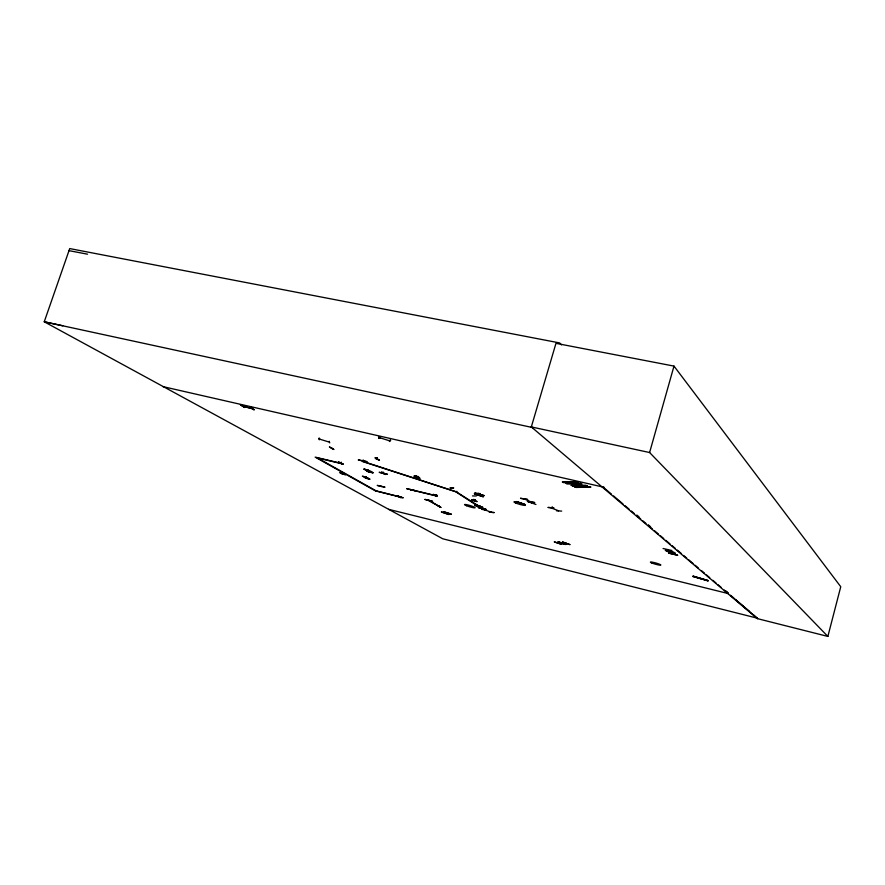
<?xml version="1.0" encoding="UTF-8"?>
<svg xmlns="http://www.w3.org/2000/svg" width="885" height="885" viewBox="0 0 885 885"><rect width="100%" height="100%" fill="white"/><g stroke="black" fill="none" stroke-linecap="round" stroke-linejoin="round"><path stroke-width="1.33" d="M707.679 580.737L692.855 576.445M708.177 580.593L693.209 576.223M472.49 495.932L476.296 495.976M569.774 544.585L562.462 541.941M557.893 541.908L565.371 544.485L558.048 541.941M387.442 474.283L379.167 472.302L387.232 474.227M424.933 499.394L432.665 501.364L425.054 499.483M478.276 507.559L486.108 509.406M486.285 509.494L478.265 507.581M665.354 550.227L674.381 552.583L665.431 550.448M668.673 553.037L677.567 555.116M668.761 553.158L677.633 555.326M443.717 511.707L451.35 514.185M527.338 501.364L535.934 504.483M378.669 438.252L379.068 436.648L379.245 438.429L378.736 438.197M380.428 437.931L379.444 437.632L389.776 440.874L388.747 440.509M827.862 636.426L840.75 586.733L673.994 366.102L555.968 343.336L531.321 426.924L757.328 618.615L827.862 636.426L649.601 452.534L531.321 426.924M757.328 618.615L753.5 614.865M390.573 440.21L389.71 441.549M673.12 554.043L670.675 552.317L670.974 551.421M670.863 552.461L671.073 551.565M671.571 551.676L670.918 552.483L671.284 551.488M671.284 552.561L671.416 551.554M649.601 452.534L673.994 366.102M552.328 507.548L551.72 508.123L552.019 507.205M552.306 507.227L551.941 508.189L552.129 507.238M556.51 510.789L561.687 511.11M527.659 501.397L534.761 502.558L527.925 501.552M547.981 507.437L553.966 507.946L548.379 507.47M520.535 498.332L527.737 499.505L520.579 498.299M479.073 495.489L480.024 493.565L479.205 494.383M481.96 508.399L478.829 506.452L479.106 505.601M479.294 505.766L479.05 506.596L479.969 506.828L479.482 505.722L479.128 506.618L479.526 505.733M481.617 508.189L481.894 507.382M482.17 507.448L481.816 508.344M473.541 499.881L475.289 500.313L473.696 499.394M479.294 494.427L479.969 493.553M478.697 495.401L479.615 493.443M478.32 505.789L456.638 492.038L456.859 491.297M436.095 495.644L436.15 494.759M436.261 494.792L436.084 495.688L436.382 494.87M410.64 489.726L437.057 496.153L436.626 495.058L437.278 495.456M415.574 477.092L420.087 478.365L414.49 476.384L416.625 477.115L415.707 476.628M416.16 476.517L416.138 475.909L416.16 476.517L418.096 476.462M418.738 476.926L417.731 476.528L418.052 477.358L417.366 477.28L417.233 476.65M417.078 477.148C408.538 473.895 420.076 479.637 418.306 476.661M390.584 440.243L389.997 440.088M383.05 473.11C382.884 472.745 384.167 472.413 382.641 473.01L383.371 473.298L383.426 472.413M366.888 461.539L358.259 459.923L366.545 461.859M367.618 471.052L370.881 471.174M379.399 460.211L374.997 457.744L378.946 460.167M376.213 458.828L376.291 458.142M376.822 458.906L376.988 457.965L376.822 458.895L376.114 458.729M377.187 458.021L376.91 458.994L376.18 458.806M456.638 492.038L362.43 461.483L363.016 460.211M362.806 461.24L363.182 460.277M363.138 461.317L363.414 460.432L363.171 461.351L362.452 461.052M474.338 493.952L483.398 496.828L474.437 493.62M341.068 462.324L340.813 463.231L341.289 462.446M341.201 462.424L340.802 463.165M319.076 438.175C320.005 441.814 318.014 437.677 319.551 438.385L319.596 439.646M329.696 442.887L329.264 441.272M240.377 404.766L244.68 407.498L240.908 404.899M254.139 409.766L250.532 406.812M516.364 501.585L524.882 504.516L516.464 501.518M441.427 512.028L449.027 514.528L441.449 511.917M675.233 553.291L666.305 551.134L675.366 553.28M671.936 550.536L663.064 548.49M561.555 544.341L554.231 541.874L561.709 544.33M566.079 544.474L558.734 541.963L566.256 544.419M474.802 505.368L483.022 507.437L474.968 505.501M414.534 490.544L406.89 488.73M414.7 490.611L406.735 488.686M453.474 487.889L449.923 488.033L453.684 487.901M377.287 485.367L384.997 487.192L377.464 485.489M486.13 509.638L481.606 509.24L486.484 509.705M333.523 449.447L329.397 446.98M329.751 447.047L333.944 449.458M342.296 464.138L338.424 461.915M397.94 495.821L401.237 497.79L397.896 495.832M433.196 494.328L436.913 496.463L433.628 494.461M244.625 407.388L240.797 404.799M585.781 485.367L570.958 485.389L586.987 485.566M589.587 486.805L574.708 486.794L589.864 486.65M362.662 460.731L366.866 461.848M563.258 482.292L577.883 482.148M572.252 485.644L586.711 485.721M566.112 483.365L580.77 483.243M574.819 486.872L575.438 487.082M581.423 483.752L582.053 483.973L566.754 483.863M562.34 481.949L576.666 481.96M338.723 461.981L342.584 464.216M445.1 513.223L447.257 512.957M451.273 514.196L443.584 511.74M561.643 543.313L558.181 543.091M562.462 543.169L566.179 543.357M562.572 482.303L577.042 481.838M563.491 482.646L577.971 482.181M581.323 483.719L566.212 483.398M572.518 486.031L587.076 485.599M575.316 487.06L590.505 487.159M576.268 487.447L590.881 487.038M531.376 502.968L531.343 502.957M342.86 473.475L340.637 472.856M562.594 542.051L569.962 544.596M561.389 543.191L557.937 543.113M329.131 442.058L319.684 439.148M494.184 512.625L489.206 512.138L493.896 512.503M667.423 549.563L669.48 551.322M669.912 551.443L667.644 549.74M673.219 554.176L670.907 552.472M331.82 448.33L332.616 448.518M341.643 463.441L340.769 463.165M381.081 486.396L381.468 486.595M482.236 508.477L479.239 506.552M242.733 406.149L252.236 408.649M435.221 495.423L436.205 495.711M477.247 505.601L478.022 505.789M438.529 506.308L439.325 506.552M343.546 474.083L340.581 473.254L345.526 474.814L343.601 474.006M414.545 475.721L416.47 476.241M69.008 250.654L87.56 254.194M370.959 472.037C357.817 469.271 382.884 475.367 368.724 471.683C381.8 474.393 357.706 468.829 370.738 471.65M377.165 458.076L376.567 457.932M435.309 495.445L436.062 495.677M480.444 506.342L477.103 505.523M62.791 325.78L44.25 321.786L69.727 248.574L559.663 342.938L561.521 344.918M533.257 427.709L44.25 321.786L442.765 538.788L757.438 618.206M252.059 408.604L242.866 406.248M415.983 476.407L417.941 476.96M162.851 386.601L604.3 487.336M417.421 476.86L416.337 476.606M473.364 500.036C468.552 499.184 480.478 502.116 473.674 500.014M473.984 500.434C478.829 501.286 466.882 498.366 473.674 500.445M375.483 457.844L379.422 460.288M417.587 477.026L418.151 477.159M383.603 472.446L382.74 472.247L382.508 473.176M317.438 457.932L343.424 464.127L342.672 463.685L315.16 457.125L375.384 490.876L403.25 497.801L395.916 495.943M385.141 474.426L381.457 472.225L385.594 474.515M480.478 506.32L476.749 505.401L455.41 491.529L362.717 461.328M436.416 495.766L410.319 489.471L410.894 489.892M341.765 473.486L343.469 473.619L339.541 472.667M376.136 490.843L401.082 497.138M440.819 507.437L437.821 505.49L440.907 507.382M524.539 499.063L531.1 501.928M473.508 499.549L474.902 499.903M388.559 509.317L728.532 593.647M367.131 470.256L369.122 471.097L364.974 469.736M250.311 407.299L254.028 409.888M473.818 499.527L474.736 499.782M693.331 576.179L708.265 580.66M692.745 576.367L708.077 580.837M480.323 494.051L477.712 493.266L480.323 494.095M451.925 488.089L452.379 488.188M558.557 510.789L551.112 507.879M486.13 509.66L481.982 509.439M491.496 512.315L484.172 509.627M447.544 513.057L445.642 513.311M316.664 457.49L376.789 491.219M364.366 469.382L369.001 470.577L363.735 469.017L368.37 470.212M476.207 501.375L477.17 501.596L472.336 500.246L473.298 500.678M479.958 506.851L476.561 504.727M479.637 506.707L476.86 504.804M385.24 474.371L381.59 472.192M636.89 515.092L638.992 516.884M648.451 524.938L650.552 526.73M726.253 591.18L728.355 592.961M603.128 487.071L611.491 494.173M613.582 495.954L622.985 503.952M625.075 505.722L629.257 509.273M631.337 511.054L634.479 513.72M636.569 515.49L640.751 519.041M642.842 520.822L645.973 523.489M648.063 525.259L652.245 528.81M654.336 530.591L658.517 534.142M660.608 535.923L663.739 538.578M665.83 540.359L670.011 543.91M672.102 545.691L675.233 548.346M677.324 550.127L681.505 553.678M683.596 555.459L686.727 558.125M688.818 559.895L692.999 563.446M695.09 565.227L698.221 567.893M701.362 570.548L704.493 573.214M706.584 574.996L709.715 577.662M712.856 580.328L715.987 582.983M718.078 584.764L721.22 587.43M724.35 590.096L727.481 592.751M730.545 595.362L749.562 611.513M730.579 595.395L733.643 598.017M735.689 599.764L757.615 618.526M379.455 436.77L379.123 438.307L379.455 436.77M484.139 495.611L474.946 492.978L484.139 495.611M366.003 470.068L367.209 470.543L366.003 470.068M366.39 477.159L362.352 476.185L364.731 477.015C361.157 476.484 372.154 479.017 365.549 477.203L366.39 477.159M368.757 478.508L364.731 477.535L367.098 478.365C363.525 477.834 374.499 480.367 367.917 478.553L368.757 478.508M342.672 473.11L341.19 472.778L342.672 473.11M428.993 500.346L427.51 499.992L439.624 506.651L428.993 500.346M651.836 563.004A5.476 0.642 15.7 0 0 660.686 565.172A5.476 0.642 15.7 0 0 654.314 562.583A5.476 0.642 15.7 0 0 651.836 563.004M515.966 503.111A6.018 0.785 16.4 0 0 525.402 505.357A6.018 0.785 16.4 0 0 517.813 502.249A6.018 0.785 16.4 0 0 515.966 503.111M466.55 505.733A5.531 0.664 16.6 0 0 475.101 507.802A5.531 0.664 16.6 0 0 467.933 504.948A5.531 0.664 16.6 0 0 466.55 505.733"/></g></svg>
